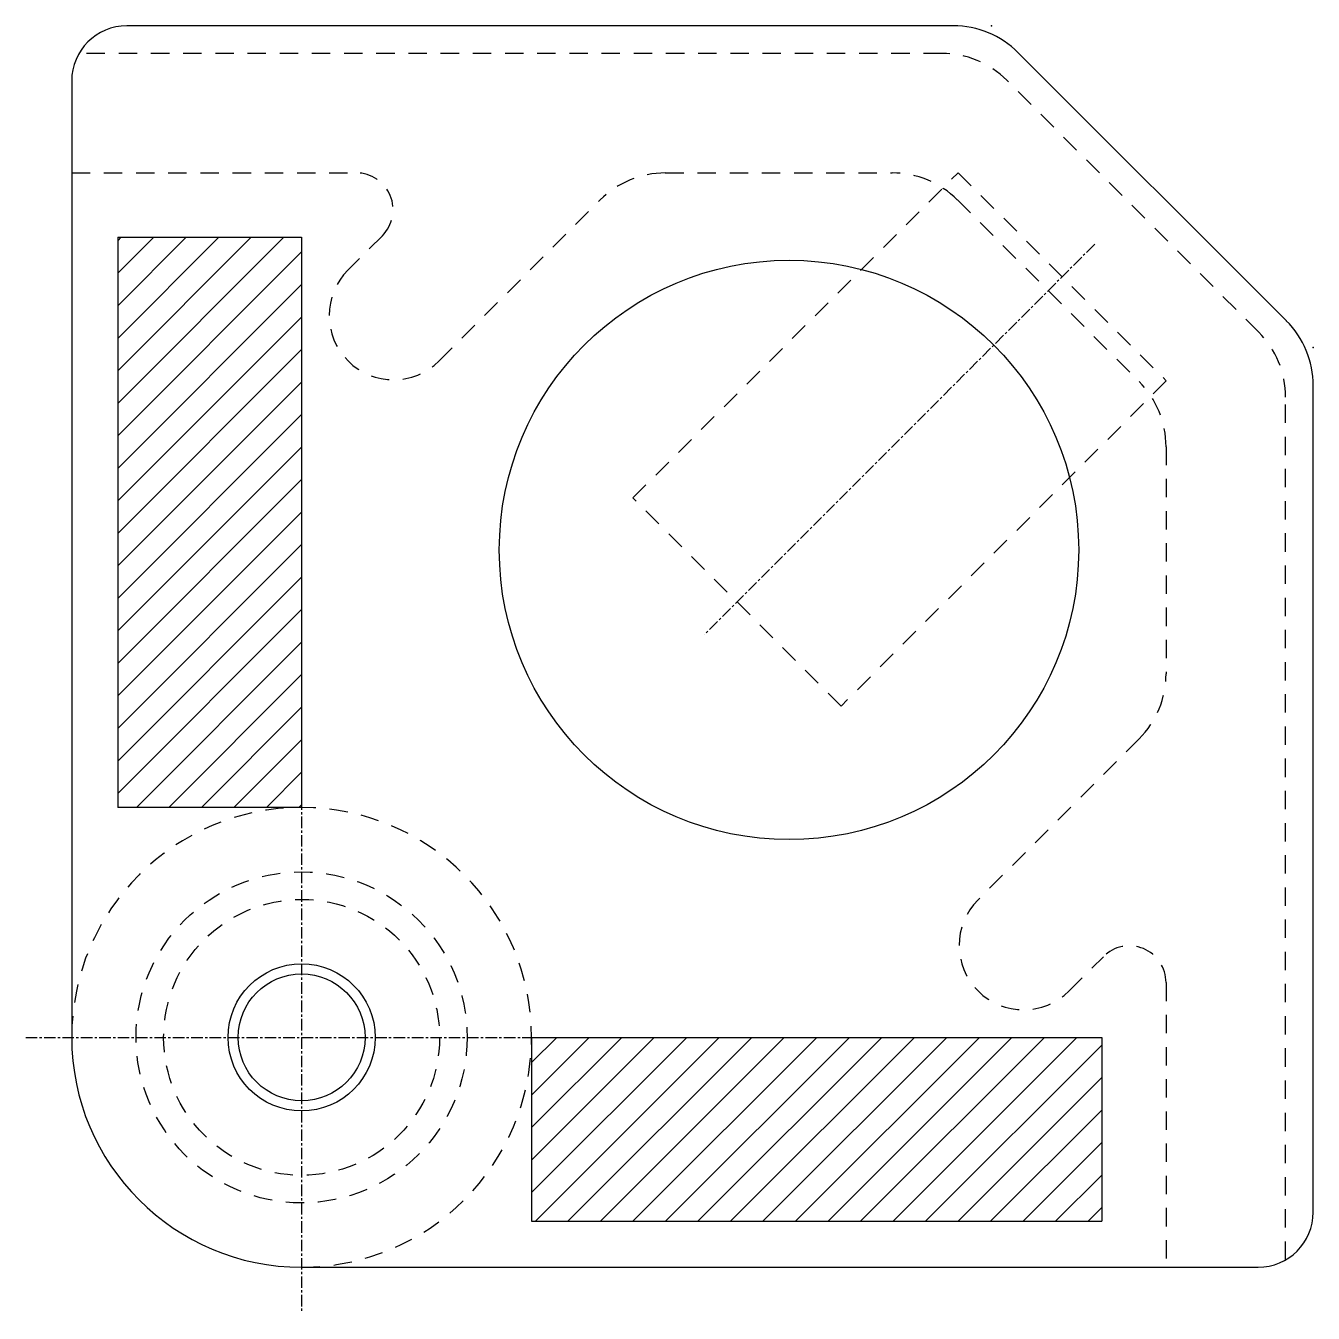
# Model space of a CAD drawing. Extents: x 1 to 213, y 0 to 315.
# Drawn here: x 72.6 to 212.6, y 175.4 to 315.4 of the extents above; entities that cross this region are included whole.
import ezdxf

# ---------------------------------------------------------------- set-up
doc = ezdxf.new("R2010")
doc.units = 0
doc.linetypes.add('CENTER', pattern=[2, 1.25, -0.25, 0.25, -0.25])
doc.linetypes.add('DASHED', pattern=[3.5, 2, -1.5])
doc.layers.get('0').update_dxf_attribs({"linetype": 'CONTINUOUS'})
doc.layers.add('CENTER', color=1, linetype='CENTER')

msp = doc.modelspace()

# ---------------------------------------------------------------- linework, layer by layer
at = {"color": 7, "linetype": 'CONTINUOUS'}
for p, q in [((173.45, 315.44), (83.59, 315.44)), ((209.67, 283.37), (180.52, 312.51)), ((77.59, 309.44), (77.59, 205.44)), ((212.59, 186.44), (212.59, 276.3)), ((102.59, 180.44), (206.59, 180.44))]:
    msp.add_line(p, q, dxfattribs=at)
at = {"color": 3, "linetype": 'DASHED'}
for p, q in [((172.21, 312.44), (78.4, 312.44)), ((206.67, 282.13), (179.28, 309.51)), ((77.59, 299.44), (108.54, 299.44)), ((138.62, 264.1), (173.98, 299.45)), ((142.14, 299.44), (166.82, 299.44)), ((173.98, 299.45), (196.61, 276.83)), ((117.54, 278.99), (135.06, 296.51)), ((173.9, 296.51), (193.67, 276.74)), ((111.37, 292.61), (107.64, 288.89)), ((196.61, 276.83), (161.25, 241.47)), ((209.59, 181.25), (209.59, 275.06)), ((196.59, 269.67), (196.59, 244.98)), ((161.25, 241.47), (138.62, 264.1)), ((193.67, 237.91), (176.14, 220.39)), ((186.04, 210.49), (189.77, 214.21)), ((196.59, 211.39), (196.59, 180.44))]:
    msp.add_line(p, q, dxfattribs=at)
at = {"color": 3, "linetype": 'CONTINUOUS'}
for p, q in [((82.59, 292.44), (102.59, 292.44)), ((82.59, 292.44), (82.59, 230.44)), ((82.59, 292.06), (82.98, 292.44)), ((82.59, 288.52), (86.51, 292.44)), ((82.59, 284.99), (90.05, 292.44)), ((82.59, 281.45), (93.58, 292.44)), ((82.59, 277.92), (97.12, 292.44)), ((82.59, 274.38), (100.66, 292.44)), ((102.59, 292.44), (102.59, 230.44)), ((82.59, 270.84), (102.59, 290.84)), ((82.59, 267.31), (102.59, 287.31)), ((82.59, 263.77), (102.59, 283.77)), ((82.59, 260.24), (102.59, 280.24)), ((82.59, 256.7), (102.59, 276.7)), ((82.59, 253.17), (102.59, 273.17)), ((82.59, 249.63), (102.59, 269.63)), ((82.59, 246.1), (102.59, 266.1)), ((82.59, 242.56), (102.59, 262.56)), ((82.59, 239.02), (102.59, 259.02)), ((82.59, 235.49), (102.59, 255.49)), ((82.59, 231.95), (102.59, 251.95)), ((84.62, 230.44), (102.59, 248.42)), ((88.15, 230.44), (102.59, 244.88)), ((91.69, 230.44), (102.59, 241.35)), ((95.22, 230.44), (102.59, 237.81)), ((98.76, 230.44), (102.59, 234.28)), ((102.59, 230.44), (82.59, 230.44)), ((102.3, 230.44), (102.59, 230.74)), ((127.59, 205.44), (127.59, 185.44)), ((127.59, 205.44), (189.59, 205.44)), ((127.59, 202.71), (130.33, 205.44)), ((127.59, 199.17), (133.86, 205.44)), ((127.59, 195.64), (137.4, 205.44)), ((127.59, 192.1), (140.94, 205.44)), ((127.59, 188.56), (144.47, 205.44)), ((128.01, 185.44), (148.01, 205.44)), ((131.54, 185.44), (151.54, 205.44)), ((135.08, 185.44), (155.08, 205.44)), ((138.61, 185.44), (158.61, 205.44)), ((142.15, 185.44), (162.15, 205.44)), ((145.68, 185.44), (165.68, 205.44)), ((149.22, 185.44), (169.22, 205.44)), ((152.75, 185.44), (172.75, 205.44)), ((156.29, 185.44), (176.29, 205.44)), ((159.83, 185.44), (179.83, 205.44)), ((163.36, 185.44), (183.36, 205.44)), ((166.9, 185.44), (186.9, 205.44)), ((170.43, 185.44), (189.59, 204.6)), ((189.59, 205.44), (189.59, 185.44)), ((173.97, 185.44), (189.59, 201.07)), ((177.5, 185.44), (189.59, 197.53)), ((181.04, 185.44), (189.59, 194)), ((184.57, 185.44), (189.59, 190.46)), ((188.11, 185.44), (189.59, 186.93)), ((127.59, 185.44), (189.59, 185.44))]:
    msp.add_line(p, q, dxfattribs=at)
at = {"color": 7, "linetype": 'CONTINUOUS'}
for centre, radius in [((155.59, 258.44), 31.5), ((102.59, 205.44), 8)]:
    msp.add_circle(centre, radius, dxfattribs=at)
at = {"color": 3, "linetype": 'DASHED'}
for radius in [18, 15]:
    msp.add_circle((102.59, 205.44), radius, dxfattribs=at)
at = {"color": 3, "linetype": 'CONTINUOUS'}
msp.add_circle((102.59, 205.44), 6.9, dxfattribs=at)
at = {"color": 7, "linetype": 'CONTINUOUS'}
for centre, radius, start, end in [((83.59, 309.44), 6, 90, 180), ((173.45, 305.44), 10, 45, 90), ((202.59, 276.3), 10, 360, 45), ((102.59, 205.44), 25, 180, 270), ((206.59, 186.44), 6, 270, 0)]:
    msp.add_arc(centre, radius, start, end, dxfattribs=at)
at = {"color": 3, "linetype": 'DASHED'}
for centre, radius, start, end in [((172.21, 302.44), 10, 45, 90), ((108.54, 295.44), 4, 315, 90), ((142.14, 289.44), 10, 90, 135), ((166.82, 289.44), 10, 45, 90), ((112.59, 283.94), 7, 135, 315), ((199.59, 275.06), 10, 360, 45), ((186.59, 269.67), 10, 360, 45), ((186.59, 244.98), 10, 315, 360), ((102.59, 205.44), 25, 270, 180), ((181.09, 215.44), 7, 135, 315), ((192.59, 211.39), 4, 0, 135)]:
    msp.add_arc(centre, radius, start, end, dxfattribs=at)
for p in [(177.59, 315.44), (212.59, 280.44)]:
    msp.add_point(p)
at = {"layer": 'CENTER', "color": 1, "linetype": 'CENTER'}
for p, q in [((188.83, 291.68), (146.4, 249.25)), ((102.59, 235.44), (102.59, 175.44)), ((72.59, 205.44), (132.59, 205.44))]:
    msp.add_line(p, q, dxfattribs=at)

doc.saveas('drawing.dxf')
